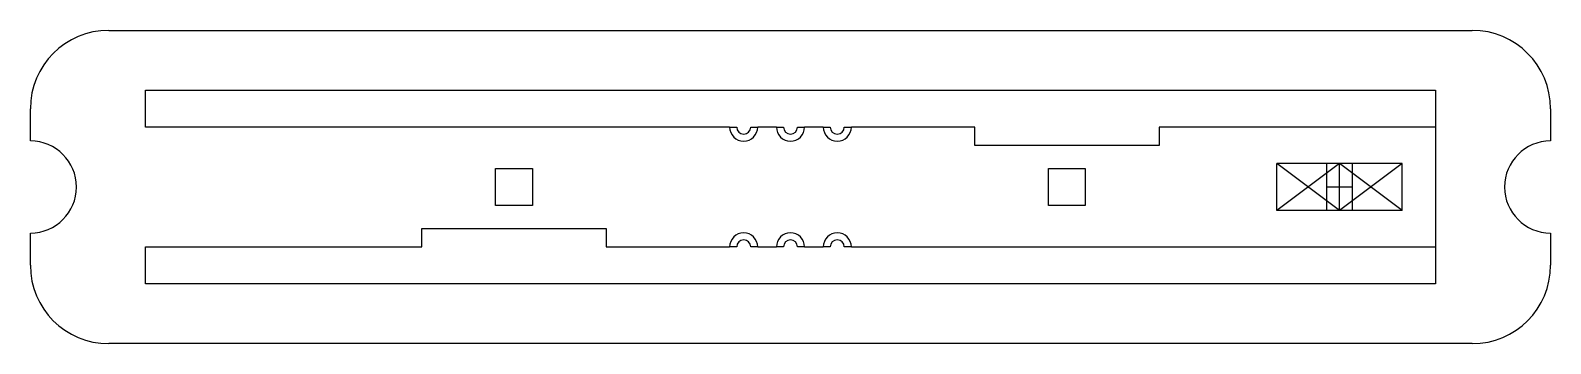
# Model space of a CAD drawing. Header units: millimetres. Extents: x 61.3 to 143.8, y 231.2 to 248.2.
import ezdxf

# ---------------------------------------------------------------- set-up
doc = ezdxf.new("R2010")
doc.units = ezdxf.units.MM
doc.header["$PDSIZE"] = -1
doc.linetypes.add('CENTERX2', pattern=[20.32, 12.7, -2.54, 2.54, -2.54])
doc.layers.get('0').update_dxf_attribs({"true_color": 0xffffff})

msp = doc.modelspace()

# ---------------------------------------------------------------- linework, layer by layer
at = {"color": 7, "linetype": 'Continuous', "lineweight": 25, "true_color": 0xffffff}
for p, q in [((65.548, 248.232), (139.548, 248.232)), ((67.548, 242.982), (67.548, 244.982)), ((67.548, 244.982), (137.548, 244.982)), ((137.548, 244.982), (137.548, 242.982)), ((61.298, 242.232), (61.298, 243.982)), ((143.798, 243.982), (143.798, 242.232)), ((99.246, 242.982), (67.548, 242.982)), ((99.246, 242.982), (99.627, 242.982)), ((100.389, 242.982), (100.77, 242.982)), ((101.786, 242.982), (100.77, 242.982)), ((101.786, 242.982), (102.167, 242.982)), ((102.929, 242.982), (103.31, 242.982)), ((104.326, 242.982), (103.31, 242.982)), ((104.326, 242.982), (104.707, 242.982)), ((105.469, 242.982), (105.85, 242.982)), ((112.548, 242.982), (105.85, 242.982)), ((112.548, 241.982), (112.548, 242.982)), ((137.548, 242.982), (122.548, 242.982)), ((122.548, 242.982), (122.548, 241.982)), ((122.548, 241.982), (112.548, 241.982)), ((86.548, 238.732), (86.548, 240.732)), ((86.548, 240.732), (88.548, 240.732)), ((88.548, 240.732), (88.548, 238.732)), ((116.548, 238.732), (116.548, 240.732)), ((116.548, 240.732), (118.548, 240.732)), ((118.548, 240.732), (118.548, 238.732)), ((88.548, 238.732), (86.548, 238.732)), ((118.548, 238.732), (116.548, 238.732)), ((61.298, 235.482), (61.298, 237.232)), ((82.548, 236.482), (82.548, 237.482)), ((82.548, 237.482), (92.548, 237.482)), ((92.548, 237.482), (92.548, 236.482)), ((143.798, 237.232), (143.798, 235.482)), ((67.548, 234.482), (67.548, 236.482)), ((67.548, 236.482), (82.548, 236.482)), ((92.548, 236.482), (99.246, 236.482)), ((99.627, 236.482), (99.246, 236.482)), ((100.77, 236.482), (100.389, 236.482)), ((100.77, 236.482), (101.786, 236.482)), ((102.167, 236.482), (101.786, 236.482)), ((103.31, 236.482), (102.929, 236.482)), ((103.31, 236.482), (104.326, 236.482)), ((104.707, 236.482), (104.326, 236.482)), ((105.85, 236.482), (105.469, 236.482)), ((105.85, 236.482), (137.548, 236.482)), ((137.548, 236.482), (137.548, 234.482)), ((137.548, 234.482), (67.548, 234.482)), ((139.548, 231.232), (65.548, 231.232))]:
    msp.add_line(p, q, dxfattribs=at)
at = {"color": 7, "linetype": 'CENTERX2', "true_color": 0xffffff}
for p, q in [((137.548, 242.982), (137.548, 236.482)), ((132.348, 238.462), (128.948, 241.002)), ((132.348, 241.002), (128.948, 238.462)), ((131.648, 238.462), (131.648, 241.002)), ((135.748, 238.462), (132.348, 241.002)), ((135.748, 241.002), (132.348, 238.462)), ((133.048, 238.462), (133.048, 241.002)), ((132.348, 239.732), (131.648, 239.732)), ((133.048, 239.732), (132.348, 239.732))]:
    msp.add_line(p, q, dxfattribs=at)
at = {"color": 7, "linetype": 'Continuous', "true_color": 0xffffff}
for p, q in [((132.348, 241.002), (128.948, 241.002)), ((128.948, 238.462), (128.948, 241.002)), ((135.748, 241.002), (132.348, 241.002)), ((132.348, 238.462), (132.348, 241.002)), ((132.348, 238.462), (132.348, 241.002)), ((135.748, 238.462), (135.748, 241.002)), ((132.348, 238.462), (128.948, 238.462)), ((135.748, 238.462), (132.348, 238.462))]:
    msp.add_line(p, q, dxfattribs=at)
at = {"color": 7, "linetype": 'Continuous', "lineweight": 25, "true_color": 0xffffff}
for centre, radius, start, end in [((65.548, 243.982), 4.25, 90, 180), ((139.548, 243.982), 4.25, 0, 90), ((100.008, 242.982), 0.762, 180, 0), ((100.008, 242.982), 0.381, 180, 0), ((102.548, 242.982), 0.762, 180, 0), ((102.548, 242.982), 0.381, 180, 0), ((105.088, 242.982), 0.762, 180, 0), ((105.088, 242.982), 0.381, 180, 0), ((61.298, 239.732), 2.5, 270, 90), ((143.798, 239.732), 2.5, 90, 270), ((100.008, 236.482), 0.762, 0, 180), ((100.008, 236.482), 0.381, 0, 180), ((102.548, 236.482), 0.762, 0, 180), ((102.548, 236.482), 0.381, 0, 180), ((105.088, 236.482), 0.762, 0, 180), ((105.088, 236.482), 0.381, 0, 180), ((65.548, 235.482), 4.25, 180, 270), ((139.548, 235.482), 4.25, 270, 0)]:
    msp.add_arc(centre, radius, start, end, dxfattribs=at)
at = {"color": 7, "linetype": 'Continuous', "true_color": 0xffffff}
for p in [(130.648, 239.732), (134.048, 239.732)]:
    msp.add_point(p, dxfattribs=at)

doc.saveas('drawing.dxf')
